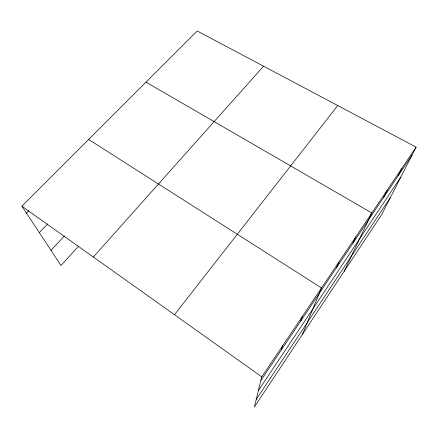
<?xml version="1.0" encoding="UTF-8"?>
<svg xmlns="http://www.w3.org/2000/svg" width="438" height="438" viewBox="0 0 438 438"><rect width="100%" height="100%" fill="white"/><g stroke="black" fill="none" stroke-linecap="round" stroke-linejoin="round"><path stroke-width="0.66" d="M416.1 147.13L261.782 376.822L254.374 407.011L381.679 214.636L416.1 147.13L197.22 30.988L21.9 206.205L60.992 265.472L78.725 246.068M281.289 350.028L282.674 345.719M300.714 321.059L302.559 316.126M302.428 334.397L321.497 287.936L88.668 139.476M336.422 267.81L339.039 261.831M352.864 243.293L355.809 236.87M344.126 271.39L371.857 212.983L146.018 82.158M383.715 197.292L387.225 190.108M398.202 175.687L401.958 168.176M256.225 399.461L390.554 197.237M258.42 390.521L400.83 177.078M260.889 380.441L412.12 154.937M174.483 314.73L337.753 105.558M93.327 257.007L263.588 66.204M50.989 250.306L64.413 235.945M39.338 232.644L47.715 223.927M26.461 213.12L28.864 210.689M21.9 206.205L261.782 376.822"/></g></svg>
